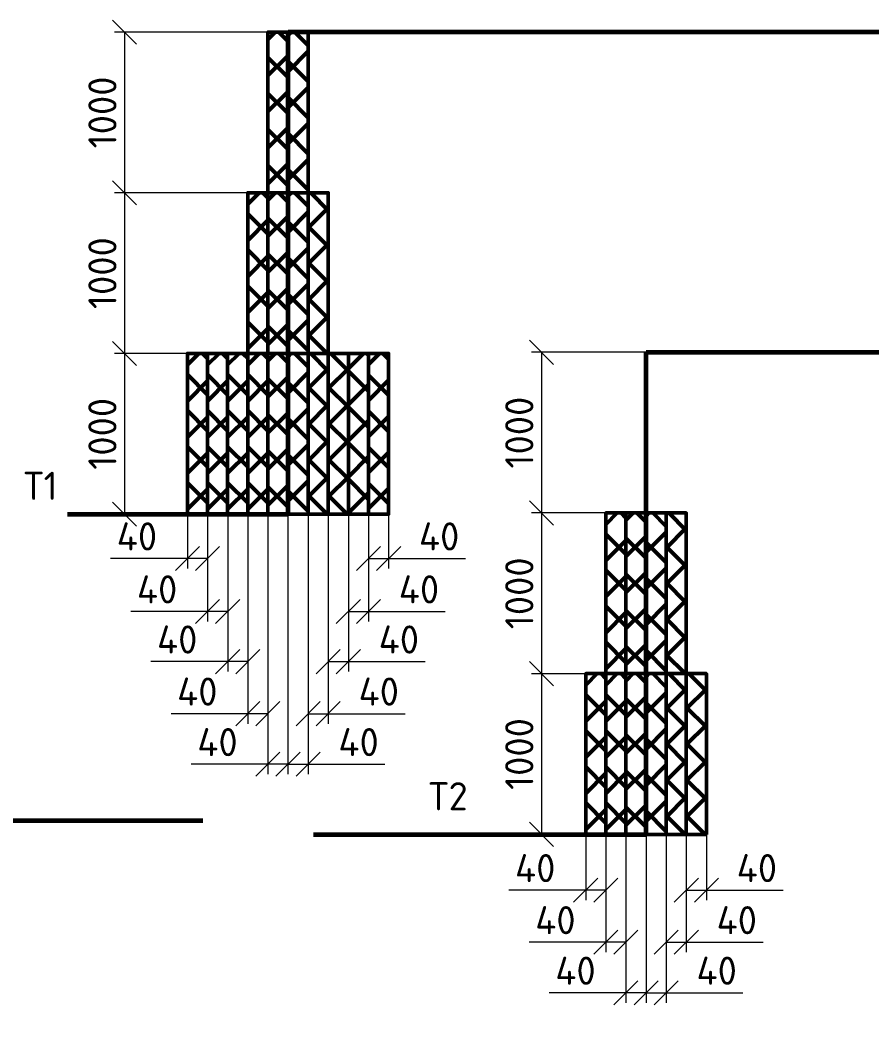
# Model space of a CAD drawing. Header units: millimetres. Extents: x 1990 to 8783, y 397 to 3825.
# Drawn here: x 5490.6 to 5596.6, y 1686.5 to 1811.4 of the extents above; entities that cross this region are included whole.
import ezdxf

# ---------------------------------------------------------------- set-up
doc = ezdxf.new("R2010")
doc.units = ezdxf.units.MM
for name, color, linetype, lineweight in [('12  Размер', 7, 'Continuous', 20), ('линии', 250, 'Continuous', 50), ('Размерный', 4, 'Continuous', 30)]:
    doc.layers.add(name, color=color, linetype=linetype, lineweight=lineweight)
doc.styles.add('-ISOCPEUR-', font='isocpeur.ttf')
doc.styles.add('GOST', font='gost.shx', dxfattribs={"oblique": 15})
doc.dimstyles.new('М 1 к 20', dxfattribs={"dimtxt": 3.5, "dimasz": 3, "dimexe": 1.25, "dimexo": 0, "dimgap": 1, "dimtad": 1, "dimdec": 0, "dimlfac": 20, "dimzin": 0, "dimdsep": 46, "dimtxsty": 'GOST', "dimblk": 'OBLIQUE', "dimcen": 5, "dimclrd": 256, "dimclre": 256, "dimclrt": 256, "dimazin": 2, "dimtfac": 1, "dimtdec": 0, "dimtmove": 0, "dimatfit": 3, "dimldrblk": 'NONE', "dimfxl": 1.25, "dimtolj": 1, "dimtzin": 0, "dimlwd": -1, "dimlwe": -1, "dimarcsym": 2})
pattern_1 = [(45, (-1682.466, 7962.5247), (-2.245064, 2.245064), []), (135, (-1682.466, 7962.5247), (-2.245064, -2.245064), [])]
pattern_2 = [(45, (-1679.963, 7962.5247), (-2.245064, 2.245064), []), (135, (-1679.963, 7962.5247), (-2.245064, -2.245064), [])]
pattern_3 = [(45, (-1726.999, 8002.3727), (-2.245064, 2.245064), []), (135, (-1726.999, 8002.3727), (-2.245064, -2.245064), [])]
pattern_4 = [(45, (-1724.496, 8002.3727), (-2.245064, 2.245064), []), (135, (-1724.496, 8002.3727), (-2.245064, -2.245064), [])]
pattern_5 = [(45, (-1729.5022, 8002.3727), (-2.245064, 2.245064), []), (135, (-1729.5022, 8002.3727), (-2.245064, -2.245064), [])]

# ---------------------------------------------------------------- blocks, each defined once
blk = doc.blocks.new('_Oblique')
at = {"color": 0, "linetype": 'ByBlock', "lineweight": -2}
blk.add_line((-0.5, -0.5), (0.5, 0.5), dxfattribs=at)
blk = doc.blocks.new('*D94')
at = {"layer": '12  Размер', "transparency": 16777216}
for p, q in [((5568.48, 1721.41), (5568.48, 1689.04)), ((5565.97, 1705.88), (5565.97, 1689.04)), ((5565.97, 1690.29), (5556.42, 1690.29)), ((5568.48, 1690.29), (5565.97, 1690.29))]:
    blk.add_line(p, q, dxfattribs=at)
at = {"layer": 'Defpoints', "color": 0, "linetype": 'ByBlock', "lineweight": 35, "transparency": 16777216}
for p in [(5568.48, 1721.41), (5565.97, 1705.88), (5565.97, 1690.29)]:
    blk.add_point(p, dxfattribs=at)
at = {"layer": '12  Размер', "linetype": 'ByBlock', "transparency": 16777216, "xscale": 3, "yscale": 3, "zscale": 3, "rotation": 180}
blk.add_blockref('_Oblique', (5565.97, 1690.29), dxfattribs=at)
at = {"layer": '12  Размер', "linetype": 'ByBlock', "transparency": 16777216, "xscale": 3, "yscale": 3, "zscale": 3}
blk.add_blockref('_Oblique', (5568.48, 1690.29), dxfattribs=at)
at = {"layer": '12  Размер', "linetype": 'ByBlock', "transparency": 16777216, "insert": (5559.7, 1693.04), "char_height": 3.5, "attachment_point": 5, "style": '-ISOCPEUR-'}
blk.add_mtext('\\A1;40', dxfattribs=at)
blk = doc.blocks.new('_None')
blk = doc.blocks.new('*D95')
at = {"layer": '12  Размер', "transparency": 16777216}
for p, q in [((5565.97, 1721.41), (5565.97, 1695.33)), ((5563.47, 1705.88), (5563.47, 1695.33)), ((5563.47, 1696.58), (5553.92, 1696.58)), ((5565.97, 1696.58), (5563.47, 1696.58))]:
    blk.add_line(p, q, dxfattribs=at)
at = {"layer": 'Defpoints', "color": 0, "linetype": 'ByBlock', "lineweight": 35, "transparency": 16777216}
for p in [(5565.97, 1721.41), (5563.47, 1705.88), (5563.47, 1696.58)]:
    blk.add_point(p, dxfattribs=at)
at = {"layer": '12  Размер', "linetype": 'ByBlock', "transparency": 16777216, "xscale": 3, "yscale": 3, "zscale": 3, "rotation": 180}
blk.add_blockref('_Oblique', (5563.47, 1696.58), dxfattribs=at)
at = {"layer": '12  Размер', "linetype": 'ByBlock', "transparency": 16777216, "xscale": 3, "yscale": 3, "zscale": 3}
blk.add_blockref('_Oblique', (5565.97, 1696.58), dxfattribs=at)
at = {"layer": '12  Размер', "linetype": 'ByBlock', "transparency": 16777216, "insert": (5557.2, 1699.33), "char_height": 3.5, "attachment_point": 5, "style": '-ISOCPEUR-'}
blk.add_mtext('\\A1;40', dxfattribs=at)
blk = doc.blocks.new('*D96')
at = {"layer": '12  Размер', "transparency": 16777216}
for p, q in [((5560.97, 1721.41), (5560.97, 1701.81)), ((5563.47, 1721.41), (5563.47, 1701.81)), ((5560.97, 1703.06), (5551.42, 1703.06)), ((5563.47, 1703.06), (5560.97, 1703.06))]:
    blk.add_line(p, q, dxfattribs=at)
at = {"layer": 'Defpoints', "color": 0, "linetype": 'ByBlock', "lineweight": 35, "transparency": 16777216}
for p in [(5560.97, 1721.41), (5563.47, 1721.41), (5563.47, 1703.06)]:
    blk.add_point(p, dxfattribs=at)
at = {"layer": '12  Размер', "linetype": 'ByBlock', "transparency": 16777216, "xscale": 3, "yscale": 3, "zscale": 3, "rotation": 180}
blk.add_blockref('_Oblique', (5560.97, 1703.06), dxfattribs=at)
at = {"layer": '12  Размер', "linetype": 'ByBlock', "transparency": 16777216, "xscale": 3, "yscale": 3, "zscale": 3}
blk.add_blockref('_Oblique', (5563.47, 1703.06), dxfattribs=at)
at = {"layer": '12  Размер', "linetype": 'ByBlock', "transparency": 16777216, "insert": (5554.69, 1705.81), "char_height": 3.5, "attachment_point": 5, "style": '-ISOCPEUR-'}
blk.add_mtext('\\A1;40', dxfattribs=at)
blk = doc.blocks.new('*D97')
at = {"layer": '12  Размер', "transparency": 16777216}
for p, q in [((5560.78, 1730.01), (5554.21, 1730.01)), ((5555.46, 1730.01), (5555.46, 1710.01)), ((5560.78, 1710.01), (5554.21, 1710.01))]:
    blk.add_line(p, q, dxfattribs=at)
at = {"layer": 'Defpoints', "color": 0, "linetype": 'ByBlock', "lineweight": 35, "transparency": 16777216}
for p in [(5560.78, 1730.01), (5555.46, 1710.01), (5560.78, 1710.01)]:
    blk.add_point(p, dxfattribs=at)
at = {"layer": '12  Размер', "linetype": 'ByBlock', "transparency": 16777216, "xscale": 3, "yscale": 3, "zscale": 3}
for p, rotation in [((5555.46, 1730.01), 90), ((5555.46, 1710.01), 270)]:
    blk.add_blockref('_Oblique', p, dxfattribs=dict(at, rotation=rotation))
at = {"layer": '12  Размер', "linetype": 'ByBlock', "transparency": 16777216, "insert": (5552.71, 1720.01), "char_height": 3.5, "attachment_point": 5, "rotation": 90, "style": '-ISOCPEUR-'}
blk.add_mtext('\\A1;1000', dxfattribs=at)
blk = doc.blocks.new('*D98')
at = {"layer": '12  Размер', "transparency": 16777216}
for p, q in [((5570.79, 1750.01), (5554.21, 1750.01)), ((5555.46, 1750.01), (5555.46, 1730.01)), ((5563.28, 1730.01), (5554.21, 1730.01))]:
    blk.add_line(p, q, dxfattribs=at)
at = {"layer": 'Defpoints', "color": 0, "linetype": 'ByBlock', "lineweight": 35, "transparency": 16777216}
for p in [(5570.79, 1750.01), (5555.46, 1730.01), (5563.28, 1730.01)]:
    blk.add_point(p, dxfattribs=at)
at = {"layer": '12  Размер', "linetype": 'ByBlock', "transparency": 16777216, "xscale": 3, "yscale": 3, "zscale": 3}
for p, rotation in [((5555.46, 1750.01), 90), ((5555.46, 1730.01), 270)]:
    blk.add_blockref('_Oblique', p, dxfattribs=dict(at, rotation=rotation))
at = {"layer": '12  Размер', "linetype": 'ByBlock', "transparency": 16777216, "insert": (5552.71, 1740.01), "char_height": 3.5, "attachment_point": 5, "rotation": 90, "style": '-ISOCPEUR-'}
blk.add_mtext('\\A1;1000', dxfattribs=at)
blk = doc.blocks.new('*D99')
at = {"layer": '12  Размер', "transparency": 16777216}
for p, q in [((5573.29, 1770.01), (5554.21, 1770.01)), ((5555.46, 1770.01), (5555.46, 1750.01)), ((5570.79, 1750.01), (5554.21, 1750.01))]:
    blk.add_line(p, q, dxfattribs=at)
at = {"layer": 'Defpoints', "color": 0, "linetype": 'ByBlock', "lineweight": 35, "transparency": 16777216}
for p in [(5573.29, 1770.01), (5555.46, 1750.01), (5570.79, 1750.01)]:
    blk.add_point(p, dxfattribs=at)
at = {"layer": '12  Размер', "linetype": 'ByBlock', "transparency": 16777216, "xscale": 3, "yscale": 3, "zscale": 3}
for p, rotation in [((5555.46, 1770.01), 90), ((5555.46, 1750.01), 270)]:
    blk.add_blockref('_Oblique', p, dxfattribs=dict(at, rotation=rotation))
at = {"layer": '12  Размер', "linetype": 'ByBlock', "transparency": 16777216, "insert": (5552.71, 1760.01), "char_height": 3.5, "attachment_point": 5, "rotation": 90, "style": '-ISOCPEUR-'}
blk.add_mtext('\\A1;1000', dxfattribs=at)
blk = doc.blocks.new('*D100')
at = {"layer": '12  Размер', "transparency": 16777216}
for p, q in [((5568.48, 1721.41), (5568.48, 1689.04)), ((5570.98, 1705.88), (5570.98, 1689.04)), ((5568.48, 1690.29), (5570.98, 1690.29)), ((5570.98, 1690.29), (5580.53, 1690.29))]:
    blk.add_line(p, q, dxfattribs=at)
at = {"layer": 'Defpoints', "color": 0, "linetype": 'ByBlock', "lineweight": 35, "transparency": 16777216}
for p in [(5568.48, 1721.41), (5570.98, 1705.88), (5570.98, 1690.29)]:
    blk.add_point(p, dxfattribs=at)
at = {"layer": '12  Размер', "linetype": 'ByBlock', "transparency": 16777216, "xscale": 3, "yscale": 3, "zscale": 3, "rotation": 180}
blk.add_blockref('_Oblique', (5568.48, 1690.29), dxfattribs=at)
at = {"layer": '12  Размер', "linetype": 'ByBlock', "transparency": 16777216, "xscale": 3, "yscale": 3, "zscale": 3}
blk.add_blockref('_Oblique', (5570.98, 1690.29), dxfattribs=at)
at = {"layer": '12  Размер', "linetype": 'ByBlock', "transparency": 16777216, "insert": (5577.26, 1693.04), "char_height": 3.5, "attachment_point": 5, "style": '-ISOCPEUR-'}
blk.add_mtext('\\A1;40', dxfattribs=at)
blk = doc.blocks.new('*D101')
at = {"layer": '12  Размер', "transparency": 16777216}
for p, q in [((5570.98, 1721.41), (5570.98, 1695.33)), ((5573.48, 1705.88), (5573.48, 1695.33)), ((5570.98, 1696.58), (5573.48, 1696.58)), ((5573.48, 1696.58), (5583.03, 1696.58))]:
    blk.add_line(p, q, dxfattribs=at)
at = {"layer": 'Defpoints', "color": 0, "linetype": 'ByBlock', "lineweight": 35, "transparency": 16777216}
for p in [(5570.98, 1721.41), (5573.48, 1705.88), (5573.48, 1696.58)]:
    blk.add_point(p, dxfattribs=at)
at = {"layer": '12  Размер', "linetype": 'ByBlock', "transparency": 16777216, "xscale": 3, "yscale": 3, "zscale": 3, "rotation": 180}
blk.add_blockref('_Oblique', (5570.98, 1696.58), dxfattribs=at)
at = {"layer": '12  Размер', "linetype": 'ByBlock', "transparency": 16777216, "xscale": 3, "yscale": 3, "zscale": 3}
blk.add_blockref('_Oblique', (5573.48, 1696.58), dxfattribs=at)
at = {"layer": '12  Размер', "linetype": 'ByBlock', "transparency": 16777216, "insert": (5579.76, 1699.33), "char_height": 3.5, "attachment_point": 5, "style": '-ISOCPEUR-'}
blk.add_mtext('\\A1;40', dxfattribs=at)
blk = doc.blocks.new('*D102')
at = {"layer": '12  Размер', "transparency": 16777216}
for p, q in [((5573.48, 1721.41), (5573.48, 1701.81)), ((5575.99, 1721.41), (5575.99, 1701.81)), ((5573.48, 1703.06), (5575.99, 1703.06)), ((5575.99, 1703.06), (5585.54, 1703.06))]:
    blk.add_line(p, q, dxfattribs=at)
at = {"layer": 'Defpoints', "color": 0, "linetype": 'ByBlock', "lineweight": 35, "transparency": 16777216}
for p in [(5573.48, 1721.41), (5575.99, 1721.41), (5573.48, 1703.06)]:
    blk.add_point(p, dxfattribs=at)
at = {"layer": '12  Размер', "linetype": 'ByBlock', "transparency": 16777216, "xscale": 3, "yscale": 3, "zscale": 3, "rotation": 180}
blk.add_blockref('_Oblique', (5573.48, 1703.06), dxfattribs=at)
at = {"layer": '12  Размер', "linetype": 'ByBlock', "transparency": 16777216, "xscale": 3, "yscale": 3, "zscale": 3}
blk.add_blockref('_Oblique', (5575.99, 1703.06), dxfattribs=at)
at = {"layer": '12  Размер', "linetype": 'ByBlock', "transparency": 16777216, "insert": (5582.26, 1705.81), "char_height": 3.5, "attachment_point": 5, "style": '-ISOCPEUR-'}
blk.add_mtext('\\A1;40', dxfattribs=at)
blk = doc.blocks.new('*D161')
at = {"layer": '12  Размер', "transparency": 16777216}
for p, q in [((5523.94, 1749.86), (5523.94, 1717.49)), ((5521.44, 1734.34), (5521.44, 1717.49)), ((5521.44, 1718.74), (5511.89, 1718.74)), ((5523.94, 1718.74), (5521.44, 1718.74))]:
    blk.add_line(p, q, dxfattribs=at)
at = {"layer": 'Defpoints', "color": 0, "linetype": 'ByBlock', "lineweight": 35, "transparency": 16777216}
for p in [(5523.94, 1749.86), (5521.44, 1734.34), (5521.44, 1718.74)]:
    blk.add_point(p, dxfattribs=at)
at = {"layer": '12  Размер', "linetype": 'ByBlock', "transparency": 16777216, "xscale": 3, "yscale": 3, "zscale": 3, "rotation": 180}
blk.add_blockref('_Oblique', (5521.44, 1718.74), dxfattribs=at)
at = {"layer": '12  Размер', "linetype": 'ByBlock', "transparency": 16777216, "xscale": 3, "yscale": 3, "zscale": 3}
blk.add_blockref('_Oblique', (5523.94, 1718.74), dxfattribs=at)
at = {"layer": '12  Размер', "linetype": 'ByBlock', "transparency": 16777216, "insert": (5515.17, 1721.49), "char_height": 3.5, "attachment_point": 5, "style": '-ISOCPEUR-'}
blk.add_mtext('\\A1;40', dxfattribs=at)
blk = doc.blocks.new('*D162')
at = {"layer": '12  Размер', "transparency": 16777216}
for p, q in [((5521.44, 1749.86), (5521.44, 1723.78)), ((5518.94, 1734.34), (5518.94, 1723.78)), ((5518.94, 1725.03), (5509.39, 1725.03)), ((5521.44, 1725.03), (5518.94, 1725.03))]:
    blk.add_line(p, q, dxfattribs=at)
at = {"layer": 'Defpoints', "color": 0, "linetype": 'ByBlock', "lineweight": 35, "transparency": 16777216}
for p in [(5521.44, 1749.86), (5518.94, 1734.34), (5518.94, 1725.03)]:
    blk.add_point(p, dxfattribs=at)
at = {"layer": '12  Размер', "linetype": 'ByBlock', "transparency": 16777216, "xscale": 3, "yscale": 3, "zscale": 3, "rotation": 180}
blk.add_blockref('_Oblique', (5518.94, 1725.03), dxfattribs=at)
at = {"layer": '12  Размер', "linetype": 'ByBlock', "transparency": 16777216, "xscale": 3, "yscale": 3, "zscale": 3}
blk.add_blockref('_Oblique', (5521.44, 1725.03), dxfattribs=at)
at = {"layer": '12  Размер', "linetype": 'ByBlock', "transparency": 16777216, "insert": (5512.66, 1727.78), "char_height": 3.5, "attachment_point": 5, "style": '-ISOCPEUR-'}
blk.add_mtext('\\A1;40', dxfattribs=at)
blk = doc.blocks.new('*D163')
at = {"layer": '12  Размер', "transparency": 16777216}
for p, q in [((5516.44, 1749.86), (5516.44, 1730.26)), ((5518.94, 1749.86), (5518.94, 1730.26)), ((5516.44, 1731.51), (5506.89, 1731.51)), ((5518.94, 1731.51), (5516.44, 1731.51))]:
    blk.add_line(p, q, dxfattribs=at)
at = {"layer": 'Defpoints', "color": 0, "linetype": 'ByBlock', "lineweight": 35, "transparency": 16777216}
for p in [(5516.44, 1749.86), (5518.94, 1749.86), (5518.94, 1731.51)]:
    blk.add_point(p, dxfattribs=at)
at = {"layer": '12  Размер', "linetype": 'ByBlock', "transparency": 16777216, "xscale": 3, "yscale": 3, "zscale": 3, "rotation": 180}
blk.add_blockref('_Oblique', (5516.44, 1731.51), dxfattribs=at)
at = {"layer": '12  Размер', "linetype": 'ByBlock', "transparency": 16777216, "xscale": 3, "yscale": 3, "zscale": 3}
blk.add_blockref('_Oblique', (5518.94, 1731.51), dxfattribs=at)
at = {"layer": '12  Размер', "linetype": 'ByBlock', "transparency": 16777216, "insert": (5510.16, 1734.26), "char_height": 3.5, "attachment_point": 5, "style": '-ISOCPEUR-'}
blk.add_mtext('\\A1;40', dxfattribs=at)
blk = doc.blocks.new('*D164')
at = {"layer": '12  Размер', "transparency": 16777216}
for p, q in [((5508.93, 1769.86), (5502.36, 1769.86)), ((5503.61, 1769.86), (5503.61, 1749.86)), ((5508.93, 1749.86), (5502.36, 1749.86))]:
    blk.add_line(p, q, dxfattribs=at)
at = {"layer": 'Defpoints', "color": 0, "linetype": 'ByBlock', "lineweight": 35, "transparency": 16777216}
for p in [(5508.93, 1769.86), (5503.61, 1749.86), (5508.93, 1749.86)]:
    blk.add_point(p, dxfattribs=at)
at = {"layer": '12  Размер', "linetype": 'ByBlock', "transparency": 16777216, "xscale": 3, "yscale": 3, "zscale": 3}
for p, rotation in [((5503.61, 1769.86), 90), ((5503.61, 1749.86), 270)]:
    blk.add_blockref('_Oblique', p, dxfattribs=dict(at, rotation=rotation))
at = {"layer": '12  Размер', "linetype": 'ByBlock', "transparency": 16777216, "insert": (5500.86, 1759.86), "char_height": 3.5, "attachment_point": 5, "rotation": 90, "style": '-ISOCPEUR-'}
blk.add_mtext('\\A1;1000', dxfattribs=at)
blk = doc.blocks.new('*D165')
at = {"layer": '12  Размер', "transparency": 16777216}
for p, q in [((5518.94, 1789.86), (5502.36, 1789.86)), ((5503.61, 1789.86), (5503.61, 1769.86)), ((5511.43, 1769.86), (5502.36, 1769.86))]:
    blk.add_line(p, q, dxfattribs=at)
at = {"layer": 'Defpoints', "color": 0, "linetype": 'ByBlock', "lineweight": 35, "transparency": 16777216}
for p in [(5518.94, 1789.86), (5503.61, 1769.86), (5511.43, 1769.86)]:
    blk.add_point(p, dxfattribs=at)
at = {"layer": '12  Размер', "linetype": 'ByBlock', "transparency": 16777216, "xscale": 3, "yscale": 3, "zscale": 3}
for p, rotation in [((5503.61, 1789.86), 90), ((5503.61, 1769.86), 270)]:
    blk.add_blockref('_Oblique', p, dxfattribs=dict(at, rotation=rotation))
at = {"layer": '12  Размер', "linetype": 'ByBlock', "transparency": 16777216, "insert": (5500.86, 1779.86), "char_height": 3.5, "attachment_point": 5, "rotation": 90, "style": '-ISOCPEUR-'}
blk.add_mtext('\\A1;1000', dxfattribs=at)
blk = doc.blocks.new('*D166')
at = {"layer": '12  Размер', "transparency": 16777216}
for p, q in [((5521.44, 1809.86), (5502.36, 1809.86)), ((5503.61, 1809.86), (5503.61, 1789.86)), ((5518.94, 1789.86), (5502.36, 1789.86))]:
    blk.add_line(p, q, dxfattribs=at)
at = {"layer": 'Defpoints', "color": 0, "linetype": 'ByBlock', "lineweight": 35, "transparency": 16777216}
for p in [(5521.44, 1809.86), (5503.61, 1789.86), (5518.94, 1789.86)]:
    blk.add_point(p, dxfattribs=at)
at = {"layer": '12  Размер', "linetype": 'ByBlock', "transparency": 16777216, "xscale": 3, "yscale": 3, "zscale": 3}
for p, rotation in [((5503.61, 1809.86), 90), ((5503.61, 1789.86), 270)]:
    blk.add_blockref('_Oblique', p, dxfattribs=dict(at, rotation=rotation))
at = {"layer": '12  Размер', "linetype": 'ByBlock', "transparency": 16777216, "insert": (5500.86, 1799.86), "char_height": 3.5, "attachment_point": 5, "rotation": 90, "style": '-ISOCPEUR-'}
blk.add_mtext('\\A1;1000', dxfattribs=at)
blk = doc.blocks.new('*D172')
at = {"layer": '12  Размер', "transparency": 16777216}
for p, q in [((5511.43, 1749.86), (5511.43, 1743.09)), ((5513.93, 1749.86), (5513.93, 1743.09)), ((5511.43, 1744.34), (5501.88, 1744.34)), ((5513.93, 1744.34), (5511.43, 1744.34))]:
    blk.add_line(p, q, dxfattribs=at)
at = {"layer": 'Defpoints', "color": 0, "linetype": 'ByBlock', "lineweight": 35, "transparency": 16777216}
for p in [(5511.43, 1749.86), (5513.93, 1749.86), (5513.93, 1744.34)]:
    blk.add_point(p, dxfattribs=at)
at = {"layer": '12  Размер', "linetype": 'ByBlock', "transparency": 16777216, "xscale": 3, "yscale": 3, "zscale": 3, "rotation": 180}
blk.add_blockref('_Oblique', (5511.43, 1744.34), dxfattribs=at)
at = {"layer": '12  Размер', "linetype": 'ByBlock', "transparency": 16777216, "xscale": 3, "yscale": 3, "zscale": 3}
blk.add_blockref('_Oblique', (5513.93, 1744.34), dxfattribs=at)
at = {"layer": '12  Размер', "linetype": 'ByBlock', "transparency": 16777216, "insert": (5505.15, 1747.09), "char_height": 3.5, "attachment_point": 5, "style": '-ISOCPEUR-'}
blk.add_mtext('\\A1;40', dxfattribs=at)
blk = doc.blocks.new('*D173')
at = {"layer": '12  Размер', "transparency": 16777216}
for p, q in [((5513.93, 1743.09), (5513.93, 1736.5)), ((5516.44, 1743.27), (5516.44, 1736.5)), ((5513.93, 1737.75), (5504.38, 1737.75)), ((5516.44, 1737.75), (5513.93, 1737.75))]:
    blk.add_line(p, q, dxfattribs=at)
at = {"layer": 'Defpoints', "color": 0, "linetype": 'ByBlock', "lineweight": 35, "transparency": 16777216}
for p in [(5513.93, 1743.09), (5516.44, 1743.27), (5516.44, 1737.75)]:
    blk.add_point(p, dxfattribs=at)
at = {"layer": '12  Размер', "linetype": 'ByBlock', "transparency": 16777216, "xscale": 3, "yscale": 3, "zscale": 3, "rotation": 180}
blk.add_blockref('_Oblique', (5513.93, 1737.75), dxfattribs=at)
at = {"layer": '12  Размер', "linetype": 'ByBlock', "transparency": 16777216, "xscale": 3, "yscale": 3, "zscale": 3}
blk.add_blockref('_Oblique', (5516.44, 1737.75), dxfattribs=at)
at = {"layer": '12  Размер', "linetype": 'ByBlock', "transparency": 16777216, "insert": (5507.66, 1740.5), "char_height": 3.5, "attachment_point": 5, "style": '-ISOCPEUR-'}
blk.add_mtext('\\A1;40', dxfattribs=at)
blk = doc.blocks.new('*D167')
at = {"layer": '12  Размер', "transparency": 16777216}
for p, q in [((5523.94, 1749.86), (5523.94, 1717.49)), ((5526.45, 1734.34), (5526.45, 1717.49)), ((5523.94, 1718.74), (5526.45, 1718.74)), ((5526.45, 1718.74), (5536, 1718.74))]:
    blk.add_line(p, q, dxfattribs=at)
at = {"layer": 'Defpoints', "color": 0, "linetype": 'ByBlock', "lineweight": 35, "transparency": 16777216}
for p in [(5523.94, 1749.86), (5526.45, 1734.34), (5526.45, 1718.74)]:
    blk.add_point(p, dxfattribs=at)
at = {"layer": '12  Размер', "linetype": 'ByBlock', "transparency": 16777216, "xscale": 3, "yscale": 3, "zscale": 3, "rotation": 180}
blk.add_blockref('_Oblique', (5523.94, 1718.74), dxfattribs=at)
at = {"layer": '12  Размер', "linetype": 'ByBlock', "transparency": 16777216, "xscale": 3, "yscale": 3, "zscale": 3}
blk.add_blockref('_Oblique', (5526.45, 1718.74), dxfattribs=at)
at = {"layer": '12  Размер', "linetype": 'ByBlock', "transparency": 16777216, "insert": (5532.72, 1721.49), "char_height": 3.5, "attachment_point": 5, "style": '-ISOCPEUR-'}
blk.add_mtext('\\A1;40', dxfattribs=at)
blk = doc.blocks.new('*D168')
at = {"layer": '12  Размер', "transparency": 16777216}
for p, q in [((5526.45, 1749.86), (5526.45, 1723.78)), ((5528.95, 1734.34), (5528.95, 1723.78)), ((5526.45, 1725.03), (5528.95, 1725.03)), ((5528.95, 1725.03), (5538.5, 1725.03))]:
    blk.add_line(p, q, dxfattribs=at)
at = {"layer": 'Defpoints', "color": 0, "linetype": 'ByBlock', "lineweight": 35, "transparency": 16777216}
for p in [(5526.45, 1749.86), (5528.95, 1734.34), (5528.95, 1725.03)]:
    blk.add_point(p, dxfattribs=at)
at = {"layer": '12  Размер', "linetype": 'ByBlock', "transparency": 16777216, "xscale": 3, "yscale": 3, "zscale": 3, "rotation": 180}
blk.add_blockref('_Oblique', (5526.45, 1725.03), dxfattribs=at)
at = {"layer": '12  Размер', "linetype": 'ByBlock', "transparency": 16777216, "xscale": 3, "yscale": 3, "zscale": 3}
blk.add_blockref('_Oblique', (5528.95, 1725.03), dxfattribs=at)
at = {"layer": '12  Размер', "linetype": 'ByBlock', "transparency": 16777216, "insert": (5535.23, 1727.78), "char_height": 3.5, "attachment_point": 5, "style": '-ISOCPEUR-'}
blk.add_mtext('\\A1;40', dxfattribs=at)
blk = doc.blocks.new('*D169')
at = {"layer": '12  Размер', "transparency": 16777216}
for p, q in [((5528.95, 1749.86), (5528.95, 1730.26)), ((5531.45, 1749.86), (5531.45, 1730.26)), ((5528.95, 1731.51), (5531.45, 1731.51)), ((5531.45, 1731.51), (5541, 1731.51))]:
    blk.add_line(p, q, dxfattribs=at)
at = {"layer": 'Defpoints', "color": 0, "linetype": 'ByBlock', "lineweight": 35, "transparency": 16777216}
for p in [(5528.95, 1749.86), (5531.45, 1749.86), (5528.95, 1731.51)]:
    blk.add_point(p, dxfattribs=at)
at = {"layer": '12  Размер', "linetype": 'ByBlock', "transparency": 16777216, "xscale": 3, "yscale": 3, "zscale": 3, "rotation": 180}
blk.add_blockref('_Oblique', (5528.95, 1731.51), dxfattribs=at)
at = {"layer": '12  Размер', "linetype": 'ByBlock', "transparency": 16777216, "xscale": 3, "yscale": 3, "zscale": 3}
blk.add_blockref('_Oblique', (5531.45, 1731.51), dxfattribs=at)
at = {"layer": '12  Размер', "linetype": 'ByBlock', "transparency": 16777216, "insert": (5537.73, 1734.26), "char_height": 3.5, "attachment_point": 5, "style": '-ISOCPEUR-'}
blk.add_mtext('\\A1;40', dxfattribs=at)
blk = doc.blocks.new('*D170')
at = {"layer": '12  Размер', "transparency": 16777216}
for p, q in [((5533.96, 1749.86), (5533.96, 1743.09)), ((5536.46, 1749.86), (5536.46, 1743.09)), ((5533.96, 1744.34), (5536.46, 1744.34)), ((5536.46, 1744.34), (5546.01, 1744.34))]:
    blk.add_line(p, q, dxfattribs=at)
at = {"layer": 'Defpoints', "color": 0, "linetype": 'ByBlock', "lineweight": 35, "transparency": 16777216}
for p in [(5533.96, 1749.86), (5536.46, 1749.86), (5533.96, 1744.34)]:
    blk.add_point(p, dxfattribs=at)
at = {"layer": '12  Размер', "linetype": 'ByBlock', "transparency": 16777216, "xscale": 3, "yscale": 3, "zscale": 3, "rotation": 180}
blk.add_blockref('_Oblique', (5533.96, 1744.34), dxfattribs=at)
at = {"layer": '12  Размер', "linetype": 'ByBlock', "transparency": 16777216, "xscale": 3, "yscale": 3, "zscale": 3}
blk.add_blockref('_Oblique', (5536.46, 1744.34), dxfattribs=at)
at = {"layer": '12  Размер', "linetype": 'ByBlock', "transparency": 16777216, "insert": (5542.74, 1747.09), "char_height": 3.5, "attachment_point": 5, "style": '-ISOCPEUR-'}
blk.add_mtext('\\A1;40', dxfattribs=at)
blk = doc.blocks.new('*D171')
at = {"layer": '12  Размер', "transparency": 16777216}
for p, q in [((5531.45, 1743.27), (5531.45, 1736.5)), ((5533.96, 1743.09), (5533.96, 1736.5)), ((5531.45, 1737.75), (5533.96, 1737.75)), ((5533.96, 1737.75), (5543.51, 1737.75))]:
    blk.add_line(p, q, dxfattribs=at)
at = {"layer": 'Defpoints', "color": 0, "linetype": 'ByBlock', "lineweight": 35, "transparency": 16777216}
for p in [(5531.45, 1743.27), (5533.96, 1743.09), (5531.45, 1737.75)]:
    blk.add_point(p, dxfattribs=at)
at = {"layer": '12  Размер', "linetype": 'ByBlock', "transparency": 16777216, "xscale": 3, "yscale": 3, "zscale": 3, "rotation": 180}
blk.add_blockref('_Oblique', (5531.45, 1737.75), dxfattribs=at)
at = {"layer": '12  Размер', "linetype": 'ByBlock', "transparency": 16777216, "xscale": 3, "yscale": 3, "zscale": 3}
blk.add_blockref('_Oblique', (5533.96, 1737.75), dxfattribs=at)
at = {"layer": '12  Размер', "linetype": 'ByBlock', "transparency": 16777216, "insert": (5540.23, 1740.5), "char_height": 3.5, "attachment_point": 5, "style": '-ISOCPEUR-'}
blk.add_mtext('\\A1;40', dxfattribs=at)

msp = doc.modelspace()

# ---------------------------------------------------------------- hatches: boundary and pattern name
at = {"layer": 'линии', "lineweight": 50, "true_color": 0x000000}
h = msp.add_hatch(dxfattribs=at)
h.set_pattern_fill('ANSI37', color=18)
h.set_pattern_definition([(45, (-1724.496, 8042.3727), (-2.245064, 2.245064), []), (135, (-1724.496, 8042.3727), (-2.245064, -2.245064), [])])
h.paths.add_polyline_path([(5521.441, 1809.859), (5523.945, 1809.859), (5523.945, 1789.859), (5521.441, 1789.859)])
h = msp.add_hatch(dxfattribs=at)
h.set_pattern_fill('ANSI37', color=18)
h.set_pattern_definition([(45, (-1726.999, 8042.3727), (-2.245064, 2.245064), []), (135, (-1726.999, 8042.3727), (-2.245064, -2.245064), [])])
h.paths.add_polyline_path([(5523.945, 1809.859), (5526.448, 1809.859), (5526.448, 1789.859), (5523.945, 1789.859)])
h = msp.add_hatch(dxfattribs=at)
h.set_pattern_fill('ANSI37', color=18)
h.set_pattern_definition([(45, (-1721.9927, 8022.3727), (-2.245064, 2.245064), []), (135, (-1721.9927, 8022.3727), (-2.245064, -2.245064), [])])
h.paths.add_polyline_path([(5518.938, 1789.859), (5521.441, 1789.859), (5521.441, 1769.859), (5518.938, 1769.859)])
h = msp.add_hatch(dxfattribs=at)
h.set_pattern_fill('ANSI37', color=18)
h.set_pattern_definition([(45, (-1724.496, 8022.3727), (-2.245064, 2.245064), []), (135, (-1724.496, 8022.3727), (-2.245064, -2.245064), [])])
h.paths.add_polyline_path([(5521.441, 1789.859), (5523.945, 1789.859), (5523.945, 1769.859), (5521.441, 1769.859)])
h = msp.add_hatch(dxfattribs=at)
h.set_pattern_fill('ANSI37', color=18)
h.set_pattern_definition([(45, (-1726.999, 8022.3727), (-2.245064, 2.245064), []), (135, (-1726.999, 8022.3727), (-2.245064, -2.245064), [])])
h.paths.add_polyline_path([(5523.945, 1789.859), (5526.448, 1789.859), (5526.448, 1769.859), (5523.945, 1769.859)])
h = msp.add_hatch(dxfattribs=at)
h.set_pattern_fill('ANSI37', color=18)
h.set_pattern_definition([(45, (-1729.5022, 8022.3727), (-2.245064, 2.245064), []), (135, (-1729.5022, 8022.3727), (-2.245064, -2.245064), [])])
h.paths.add_polyline_path([(5526.448, 1789.859), (5528.951, 1789.859), (5528.951, 1769.859), (5526.448, 1769.859)])
h = msp.add_hatch(dxfattribs=at)
h.set_pattern_fill('ANSI37', color=18)
h.set_pattern_definition(pattern_5)
h.paths.add_polyline_path([(5511.429, 1769.859), (5513.932, 1769.859), (5513.932, 1749.859), (5511.429, 1749.859)])
h = msp.add_hatch(dxfattribs=at)
h.set_pattern_fill('ANSI37', color=18)
h.set_pattern_definition(pattern_3)
h.paths.add_polyline_path([(5513.932, 1769.859), (5516.435, 1769.859), (5516.435, 1749.859), (5513.932, 1749.859)])
h = msp.add_hatch(dxfattribs=at)
h.set_pattern_fill('ANSI37', color=18)
h.set_pattern_definition(pattern_4)
h.paths.add_polyline_path([(5516.435, 1769.859), (5518.938, 1769.859), (5518.938, 1749.859), (5516.435, 1749.859)])
h = msp.add_hatch(dxfattribs=at)
h.set_pattern_fill('ANSI37', color=18)
h.set_pattern_definition([(45, (-1721.9927, 8002.3727), (-2.245064, 2.245064), []), (135, (-1721.9927, 8002.3727), (-2.245064, -2.245064), [])])
h.paths.add_polyline_path([(5518.938, 1769.859), (5521.441, 1769.859), (5521.441, 1749.859), (5518.938, 1749.859)])
h = msp.add_hatch(dxfattribs=at)
h.set_pattern_fill('ANSI37', color=18)
h.set_pattern_definition(pattern_4)
h.paths.add_polyline_path([(5521.441, 1769.859), (5523.945, 1769.859), (5523.945, 1749.859), (5521.441, 1749.859)])
h = msp.add_hatch(dxfattribs=at)
h.set_pattern_fill('ANSI37', color=18)
h.set_pattern_definition(pattern_3)
h.paths.add_polyline_path([(5523.945, 1769.859), (5526.448, 1769.859), (5526.448, 1749.859), (5523.945, 1749.859)])
h = msp.add_hatch(dxfattribs=at)
h.set_pattern_fill('ANSI37', color=18)
h.set_pattern_definition([(45, (-1729.5022, 8002.3727), (-2.245064, 2.245064), []), (135, (-1729.5022, 8002.3727), (-2.245064, -2.245064), [])])
h.paths.add_polyline_path([(5526.448, 1769.859), (5528.951, 1769.859), (5528.951, 1749.859), (5526.448, 1749.859)])
h = msp.add_hatch(dxfattribs=at)
h.set_pattern_fill('ANSI37', color=18)
h.set_pattern_definition(pattern_3)
h.paths.add_polyline_path([(5528.951, 1769.859), (5531.454, 1769.859), (5531.454, 1749.859), (5528.951, 1749.859)])
h = msp.add_hatch(dxfattribs=at)
h.set_pattern_fill('ANSI37', color=18)
h.set_pattern_definition(pattern_3)
h.paths.add_polyline_path([(5533.957, 1769.859), (5531.454, 1769.859), (5531.454, 1749.859), (5533.957, 1749.859)])
h = msp.add_hatch(dxfattribs=at)
h.set_pattern_fill('ANSI37', color=18)
h.set_pattern_definition(pattern_5)
h.paths.add_polyline_path([(5536.46, 1769.859), (5533.957, 1769.859), (5533.957, 1749.859), (5536.46, 1749.859)])
h = msp.add_hatch(dxfattribs=at)
h.set_pattern_fill('ANSI37', color=18)
h.set_pattern_definition([(45, (-1677.4598, 7982.5247), (-2.245064, 2.245064), []), (135, (-1677.4598, 7982.5247), (-2.245064, -2.245064), [])])
h.paths.add_polyline_path([(5563.471, 1750.011), (5565.974, 1750.011), (5565.974, 1730.011), (5563.471, 1730.011)])
h = msp.add_hatch(dxfattribs=at)
h.set_pattern_fill('ANSI37', color=18)
h.set_pattern_definition([(45, (-1679.963, 7982.5247), (-2.245064, 2.245064), []), (135, (-1679.963, 7982.5247), (-2.245064, -2.245064), [])])
h.paths.add_polyline_path([(5565.974, 1750.011), (5568.478, 1750.011), (5568.478, 1730.011), (5565.974, 1730.011)])
h = msp.add_hatch(dxfattribs=at)
h.set_pattern_fill('ANSI37', color=18)
h.set_pattern_definition([(45, (-1682.466, 7982.5247), (-2.245064, 2.245064), []), (135, (-1682.466, 7982.5247), (-2.245064, -2.245064), [])])
h.paths.add_polyline_path([(5568.478, 1750.011), (5570.981, 1750.011), (5570.981, 1730.011), (5568.478, 1730.011)])
h = msp.add_hatch(dxfattribs=at)
h.set_pattern_fill('ANSI37', color=18)
h.set_pattern_definition([(45, (-1684.9693, 7982.5247), (-2.245064, 2.245064), []), (135, (-1684.9693, 7982.5247), (-2.245064, -2.245064), [])])
h.paths.add_polyline_path([(5570.981, 1750.011), (5573.484, 1750.011), (5573.484, 1730.011), (5570.981, 1730.011)])
h = msp.add_hatch(dxfattribs=at)
h.set_pattern_fill('ANSI37', color=18)
h.set_pattern_definition(pattern_2)
h.paths.add_polyline_path([(5560.968, 1730.011), (5563.471, 1730.011), (5563.471, 1710.011), (5560.968, 1710.011)])
h = msp.add_hatch(dxfattribs=at)
h.set_pattern_fill('ANSI37', color=18)
h.set_pattern_definition([(45, (-1677.4598, 7962.5247), (-2.245064, 2.245064), []), (135, (-1677.4598, 7962.5247), (-2.245064, -2.245064), [])])
h.paths.add_polyline_path([(5563.471, 1730.011), (5565.974, 1730.011), (5565.974, 1710.011), (5563.471, 1710.011)])
h = msp.add_hatch(dxfattribs=at)
h.set_pattern_fill('ANSI37', color=18)
h.set_pattern_definition(pattern_2)
h.paths.add_polyline_path([(5565.974, 1730.011), (5568.478, 1730.011), (5568.478, 1710.011), (5565.974, 1710.011)])
h = msp.add_hatch(dxfattribs=at)
h.set_pattern_fill('ANSI37', color=18)
h.set_pattern_definition(pattern_1)
h.paths.add_polyline_path([(5568.478, 1730.011), (5570.981, 1730.011), (5570.981, 1710.011), (5568.478, 1710.011)])
h = msp.add_hatch(dxfattribs=at)
h.set_pattern_fill('ANSI37', color=18)
h.set_pattern_definition([(45, (-1684.9693, 7962.5247), (-2.245064, 2.245064), []), (135, (-1684.9693, 7962.5247), (-2.245064, -2.245064), [])])
h.paths.add_polyline_path([(5570.981, 1730.011), (5573.484, 1730.011), (5573.484, 1710.011), (5570.981, 1710.011)])
h = msp.add_hatch(dxfattribs=at)
h.set_pattern_fill('ANSI37', color=18)
h.set_pattern_definition(pattern_1)
h.paths.add_polyline_path([(5573.484, 1730.011), (5575.987, 1730.011), (5575.987, 1710.011), (5573.484, 1710.011)])

# ---------------------------------------------------------------- linework, layer by layer
at = {"lineweight": 60}
for p, q in [((5663.836, 1809.859), (5523.945, 1809.859)), ((5523.945, 1749.859), (5523.945, 1809.859)), ((5523.945, 1749.859), (5523.945, 1809.859)), ((5568.478, 1710.011), (5568.478, 1770.011)), ((5568.478, 1770.011), (5617.105, 1770.011)), ((5568.478, 1710.011), (5568.478, 1770.011)), ((5496.511, 1749.859), (5523.945, 1749.859)), ((5475.502, 1711.754), (5513.329, 1711.754)), ((5527.128, 1710.011), (5568.478, 1710.011))]:
    msp.add_line(p, q, dxfattribs=at)
for p, q in [((5521.441, 1789.859), (5521.441, 1769.859)), ((5511.429, 1769.859), (5511.429, 1749.859)), ((5513.932, 1769.859), (5513.932, 1749.859)), ((5516.435, 1769.859), (5516.435, 1749.859)), ((5518.938, 1769.859), (5518.938, 1749.859)), ((5521.441, 1769.859), (5521.441, 1749.859)), ((5533.957, 1769.859), (5533.957, 1749.859)), ((5565.974, 1750.011), (5565.974, 1730.011)), ((5560.968, 1730.011), (5560.968, 1710.011)), ((5563.471, 1730.011), (5563.471, 1710.011)), ((5565.974, 1730.011), (5565.974, 1710.011))]:
    msp.add_line(p, q)
at = {"layer": 'линии', "color": 18, "lineweight": 50, "true_color": 0x000000}
for points in [[(5523.945, 1789.859), (5521.441, 1789.859), (5521.441, 1809.859), (5523.945, 1809.859)], [(5526.448, 1789.859), (5523.945, 1789.859), (5523.945, 1809.859), (5526.448, 1809.859)], [(5521.441, 1769.859), (5518.938, 1769.859), (5518.938, 1789.859), (5521.441, 1789.859)], [(5523.945, 1769.859), (5521.441, 1769.859), (5521.441, 1789.859), (5523.945, 1789.859)], [(5526.448, 1769.859), (5523.945, 1769.859), (5523.945, 1789.859), (5526.448, 1789.859)], [(5528.951, 1769.859), (5526.448, 1769.859), (5526.448, 1789.859), (5528.951, 1789.859)], [(5513.932, 1749.859), (5511.429, 1749.859), (5511.429, 1769.859), (5513.932, 1769.859)], [(5516.435, 1749.859), (5513.932, 1749.859), (5513.932, 1769.859), (5516.435, 1769.859)], [(5518.938, 1749.859), (5516.435, 1749.859), (5516.435, 1769.859), (5518.938, 1769.859)], [(5521.441, 1749.859), (5518.938, 1749.859), (5518.938, 1769.859), (5521.441, 1769.859)], [(5523.945, 1749.859), (5521.441, 1749.859), (5521.441, 1769.859), (5523.945, 1769.859)], [(5526.448, 1749.859), (5523.945, 1749.859), (5523.945, 1769.859), (5526.448, 1769.859)], [(5528.951, 1749.859), (5526.448, 1749.859), (5526.448, 1769.859), (5528.951, 1769.859)], [(5531.454, 1749.859), (5528.951, 1749.859), (5528.951, 1769.859), (5531.454, 1769.859)], [(5531.454, 1749.859), (5533.957, 1749.859), (5533.957, 1769.859), (5531.454, 1769.859)], [(5533.957, 1749.859), (5536.46, 1749.859), (5536.46, 1769.859), (5533.957, 1769.859)], [(5565.974, 1730.011), (5563.471, 1730.011), (5563.471, 1750.011), (5565.974, 1750.011)], [(5568.478, 1730.011), (5565.974, 1730.011), (5565.974, 1750.011), (5568.478, 1750.011)], [(5570.981, 1730.011), (5568.478, 1730.011), (5568.478, 1750.011), (5570.981, 1750.011)], [(5573.484, 1730.011), (5570.981, 1730.011), (5570.981, 1750.011), (5573.484, 1750.011)], [(5563.471, 1710.011), (5560.968, 1710.011), (5560.968, 1730.011), (5563.471, 1730.011)], [(5565.974, 1710.011), (5563.471, 1710.011), (5563.471, 1730.011), (5565.974, 1730.011)], [(5568.478, 1710.011), (5565.974, 1710.011), (5565.974, 1730.011), (5568.478, 1730.011)], [(5570.981, 1710.011), (5568.478, 1710.011), (5568.478, 1730.011), (5570.981, 1730.011)], [(5573.484, 1710.011), (5570.981, 1710.011), (5570.981, 1730.011), (5573.484, 1730.011)], [(5575.987, 1710.011), (5573.484, 1710.011), (5573.484, 1730.011), (5575.987, 1730.011)]]:
    msp.add_lwpolyline(points, close=True, dxfattribs=at)

# ---------------------------------------------------------------- texts
at = {"layer": 'Размерный', "color": 7, "style": '-ISOCPEUR-'}
for s, p in [('Т1', (5491.061, 1751.644)), ('Т2', (5541.426, 1713.001))]:
    msp.add_text(s, height=3.5, dxfattribs=at).set_placement(p)

# ---------------------------------------------------------------- dimensions: what is measured, and where the dimension line sits
at = {"layer": '12  Размер', "linetype": 'ByBlock'}
for base, p1, p2, angle, text, picture, middle in [((5503.607, 1789.859), (5521.441, 1809.859), (5518.938, 1789.859), 90, '1000', '*D166', (5500.857, 1799.859)), ((5503.607, 1769.859), (5518.938, 1789.859), (5511.429, 1769.859), 90, '1000', '*D165', (5500.857, 1779.859)), ((5503.607, 1749.859), (5508.926, 1769.859), (5508.926, 1749.859), 90, '1000', '*D164', (5500.857, 1759.859)), ((5555.457, 1750.011), (5573.291, 1770.011), (5570.788, 1750.011), 90, '1000', '*D99', (5552.707, 1760.011)), ((5555.457, 1730.011), (5570.788, 1750.011), (5563.279, 1730.011), 90, '1000', '*D98', (5552.707, 1740.011)), ((5518.938, 1725.029), (5521.441, 1749.859), (5518.938, 1734.336), 180, '40', '*D162', (5512.663, 1727.779)), ((5526.448, 1718.745), (5523.945, 1749.859), (5526.448, 1734.336), 180, '40', '*D167', (5532.723, 1721.495)), ((5555.457, 1710.011), (5560.775, 1730.011), (5560.775, 1710.011), 90, '1000', '*D97', (5552.707, 1720.011)), ((5563.471, 1696.576), (5565.974, 1721.406), (5563.471, 1705.882), 180, '40', '*D95', (5557.196, 1699.326)), ((5570.981, 1690.291), (5568.478, 1721.406), (5570.981, 1705.882), 180, '40', '*D100', (5577.256, 1693.041))]:
    dim = msp.add_linear_dim(base=base, p1=p1, p2=p2, angle=angle, text=text, dimstyle='М 1 к 20', override={"dimtxsty": '-ISOCPEUR-'}, dxfattribs=at)
    dim.commit()
    dim.dimension.update_dxf_attribs({"geometry": picture, "text_midpoint": middle})
for base, p1, p2, picture, middle in [((5513.932, 1744.344), (5511.429, 1749.859), (5513.932, 1749.859), '*D172', (5505.154, 1744.344)), ((5518.938, 1731.509), (5516.435, 1749.859), (5518.938, 1749.859), '*D163', (5510.16, 1731.509)), ((5516.435, 1737.75), (5513.932, 1743.094), (5516.435, 1743.265), '*D173', (5507.657, 1737.75)), ((5563.471, 1703.055), (5560.968, 1721.406), (5563.471, 1721.406), '*D96', (5554.693, 1703.055))]:
    dim = msp.add_linear_dim(base=base, p1=p1, p2=p2, angle=180, text='40', dimstyle='М 1 к 20', override={"dimtxsty": '-ISOCPEUR-'}, dxfattribs=at)
    dim.commit()
    dim.dimension.update_dxf_attribs({"geometry": picture, "text_midpoint": middle, "dimtype": 160})
for base, p1, p2, picture, middle in [((5521.441, 1718.745), (5523.945, 1749.859), (5521.441, 1734.336), '*D161', (5515.166, 1721.495)), ((5528.951, 1725.029), (5526.448, 1749.859), (5528.951, 1734.336), '*D168', (5535.226, 1727.779)), ((5565.974, 1690.291), (5568.478, 1721.406), (5565.974, 1705.882), '*D94', (5559.699, 1693.041)), ((5573.484, 1696.576), (5570.981, 1721.406), (5573.484, 1705.882), '*D101', (5579.759, 1699.326))]:
    dim = msp.add_linear_dim(base=base, p1=p1, p2=p2, text='40', dimstyle='М 1 к 20', override={"dimtxsty": '-ISOCPEUR-'}, dxfattribs=at)
    dim.commit()
    dim.dimension.update_dxf_attribs({"geometry": picture, "text_midpoint": middle})
for base, p1, p2, picture, middle in [((5528.951, 1731.509), (5531.454, 1749.859), (5528.951, 1749.859), '*D169', (5537.729, 1731.509)), ((5533.957, 1744.344), (5536.46, 1749.859), (5533.957, 1749.859), '*D170', (5542.735, 1744.344)), ((5531.454, 1737.75), (5533.957, 1743.094), (5531.454, 1743.265), '*D171', (5540.232, 1737.75)), ((5573.484, 1703.055), (5575.987, 1721.406), (5573.484, 1721.406), '*D102', (5582.262, 1703.055))]:
    dim = msp.add_linear_dim(base=base, p1=p1, p2=p2, text='40', dimstyle='М 1 к 20', override={"dimtxsty": '-ISOCPEUR-'}, dxfattribs=at)
    dim.commit()
    dim.dimension.update_dxf_attribs({"geometry": picture, "text_midpoint": middle, "dimtype": 160})

doc.saveas('drawing.dxf')
